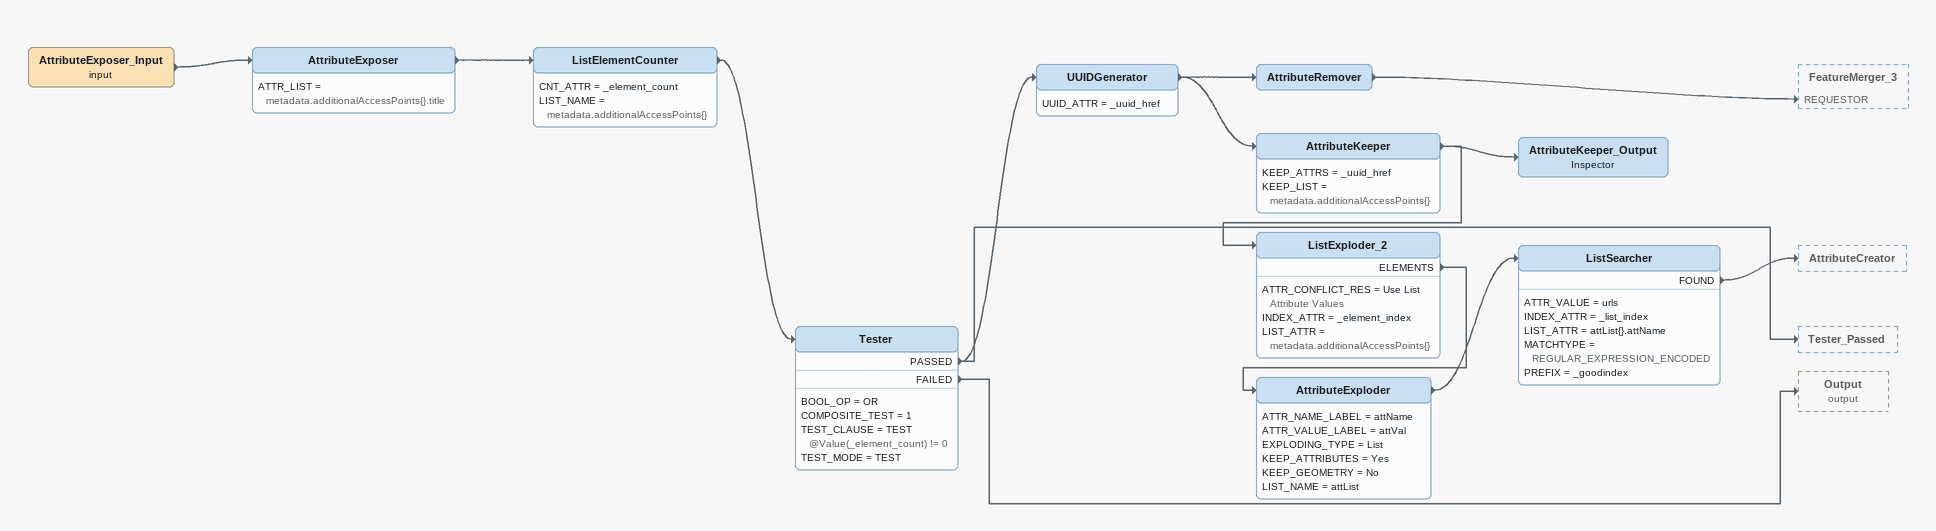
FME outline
AttributeExposer_Input (input)
    -> AttributeExposer
AttributeExposer
    ATTR_LIST = metadata.additionalAccessPoints{}.title
    -> ListElementCounter
ListElementCounter
    CNT_ATTR = _element_count
    LIST_NAME = metadata.additionalAccessPoints{}
    -> Tester
Tester
    BOOL_OP = OR
    COMPOSITE_TEST = 1
    TEST_CLAUSE = TEST @Value(_element_count) != 0
    TEST_MODE = TEST
    PASSED -> UUIDGenerator
    PASSED -> Tester_Passed
    FAILED -> Output (output)
UUIDGenerator
    UUID_ATTR = _uuid_href
    -> AttributeKeeper
    -> AttributeRemover
AttributeRemover
    -> FeatureMerger_3 [REQUESTOR]
AttributeKeeper
    KEEP_ATTRS = _uuid_href
    KEEP_LIST = metadata.additionalAccessPoints{}
    -> ListExploder_2
    -> AttributeKeeper_Output
AttributeKeeper_Output: Inspector
ListExploder_2
    ATTR_CONFLICT_RES = Use List Attribute Values
    INDEX_ATTR = _element_index
    LIST_ATTR = metadata.additionalAccessPoints{}
    ELEMENTS -> AttributeExploder
AttributeExploder
    ATTR_NAME_LABEL = attName
    ATTR_VALUE_LABEL = attVal
    EXPLODING_TYPE = List
    KEEP_ATTRIBUTES = Yes
    KEEP_GEOMETRY = No
    LIST_NAME = attList
    -> ListSearcher
ListSearcher
    ATTR_VALUE = urls
    INDEX_ATTR = _list_index
    LIST_ATTR = attList{}.attName
    MATCHTYPE = REGULAR_EXPRESSION_ENCODED
    PREFIX = _goodindex
    FOUND -> AttributeCreator
